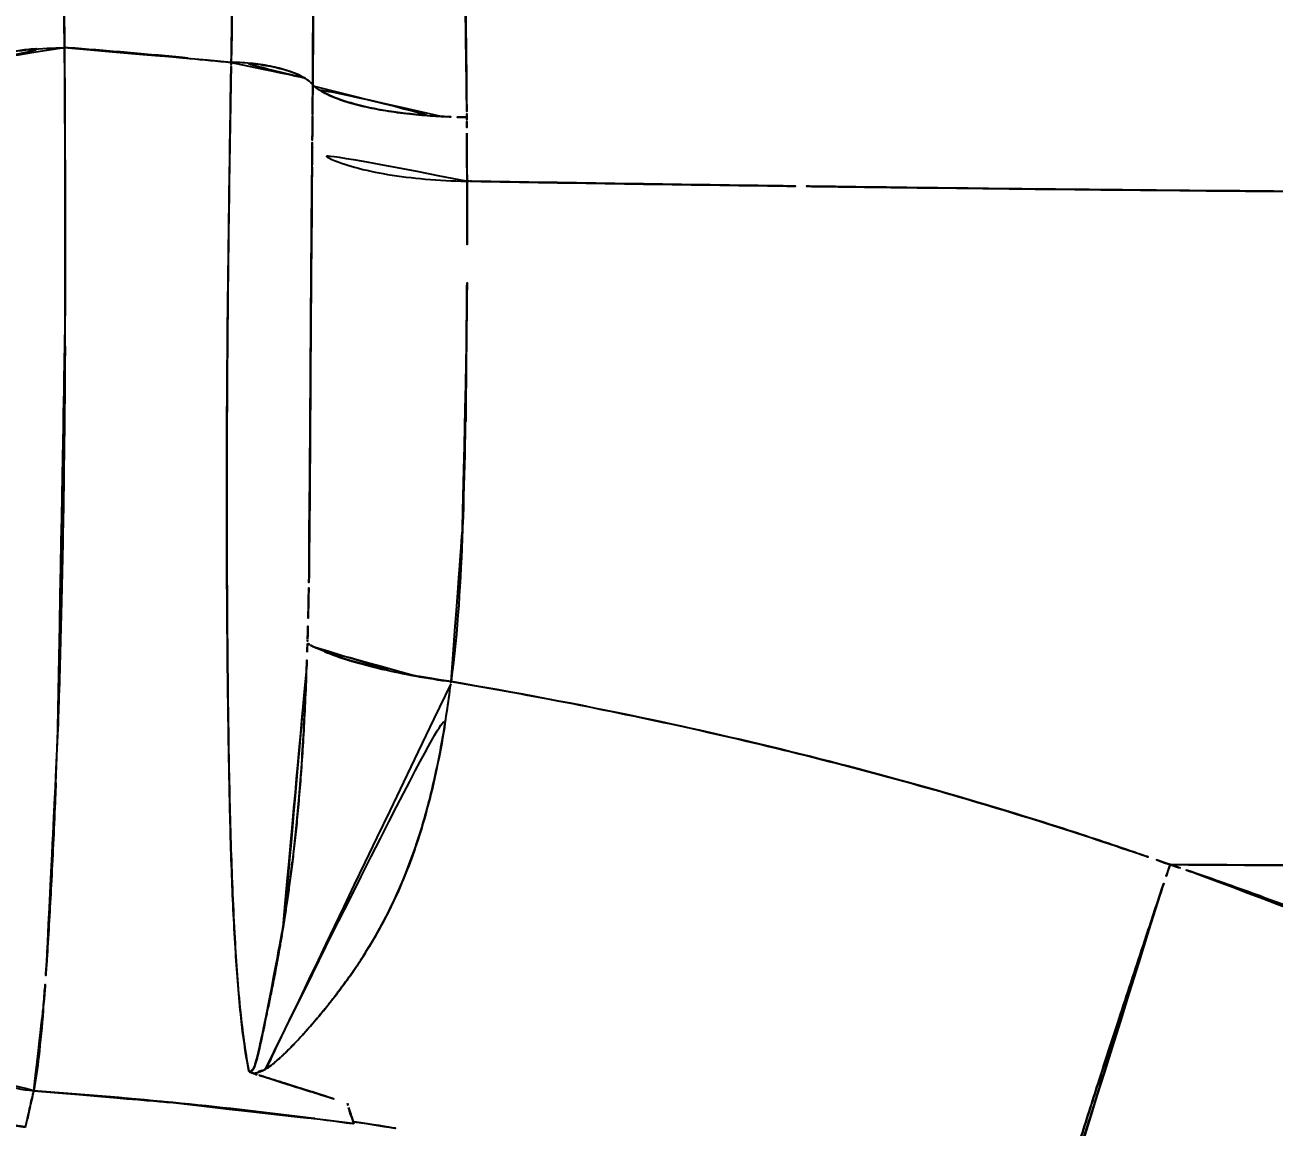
# Model space of a CAD drawing. Extents: x 16296660632 to 16296668616, y -37409619871 to -37409616241.
# Drawn here: x 16296666188.6 to 16296666260.9, y -37409616776.4 to -37409616712.6 of the extents above; entities that cross this region are included whole.
import ezdxf

# ---------------------------------------------------------------- set-up
doc = ezdxf.new("R2010")
doc.units = 0
doc.header["$LTSCALE"] = 10
doc.header["$MEASUREMENT"] = 0
doc.header["$PDMODE"] = 3
doc.header["$PDSIZE"] = -10
doc.layers.get('0').update_dxf_attribs({"linetype": 'CONTINUOUS'})
doc.layers.get('DEFPOINTS').update_dxf_attribs({"linetype": 'CONTINUOUS'})
doc.styles.add('Daelim Dimension', font='')
doc.styles.get('Daelim Dimension').set_extended_font_data('나눔고딕')
doc.dimstyles.new('DEFAULT', dxfattribs={"dimscale": 2, "dimtxt": 2, "dimasz": 2, "dimexe": 0, "dimexo": 2, "dimgap": 1, "dimtad": 1, "dimdec": 1, "dimzin": 9, "dimdsep": 46, "dimtxsty": 'Daelim Dimension', "dimcen": 0.5, "dimclrd": 252, "dimclre": 252, "dimclrt": 3, "dimadec": 1, "dimazin": 0, "dimtfac": 1, "dimtdec": 1, "dimtix": 1, "dimtmove": 0, "dimatfit": 3, "dimfxl": 1, "dimtolj": 1, "dimtzin": 1, "dimlwd": 9, "dimlwe": 9, "dimarcsym": 0})

# ---------------------------------------------------------------- blocks, each defined once
blk = doc.blocks.new('*D16')
at = {"color": 5, "lineweight": 9, "transparency": 16777216}
for p, q in [((16296666467.47109, -37409616640.80376), (16296666467.47109, -37409616937.17432)), ((16296666147.47109, -37409616641.1646), (16296666147.47109, -37409616937.17432)), ((16296666151.47109, -37409616937.17432), (16296666463.47109, -37409616937.17432))]:
    blk.add_line(p, q, dxfattribs=at)
at = {"color": 5, "transparency": 16777216}
for points in [[(16296666151.47109, -37409616936.50766), (16296666151.47109, -37409616937.84099), (16296666147.47109, -37409616937.17432)], [(16296666463.47109, -37409616936.50766), (16296666463.47109, -37409616937.84099), (16296666467.47109, -37409616937.17432)]]:
    blk.add_solid(points, dxfattribs=at)
at = {"layer": 'DEFPOINTS', "color": 0, "transparency": 16777216}
for p in [(16296666147.47109, -37409616637.1646), (16296666467.47109, -37409616636.80376), (16296666467.47109, -37409616937.17432)]:
    blk.add_point(p, dxfattribs=at)
at = {"color": 7, "transparency": 16777216, "insert": (16296666291.23105, -37409616918.8224), "char_height": 30, "attachment_point": 5, "style": 'Daelim Dimension'}
blk.add_mtext('\\A1;320', dxfattribs=at)

msp = doc.modelspace()

# ---------------------------------------------------------------- linework, layer by layer
at = {"linetype": 'Continuous'}
for p, q in [((16296666188.617861, -37409616776.430321), (16296666189.1026, -37409616774.326691)), ((16296666207.59552, -37409616776.111771), (16296666207.641741, -37409616776.237213))]:
    msp.add_line(p, q, dxfattribs=at)
for points, start_tangent, end_tangent in [([(16296666200.539459, -37409616714.762657), (16296666200.78816, -37409616701.164581), (16296666201.054701, -37409616687.62291), (16296666201.22435, -37409616673.953888)], (0.017457139, 0.999847613), (0.003737309, 0.999993016)), ([(16296666201.22361, -37409616673.95388), (16296666201.19277, -37409616678.886612), (16296666201.0235, -37409616689.718002), (16296666200.783171, -37409616701.611649), (16296666200.54158, -37409616714.76265)], (-0.002875758, -0.999995865), (-0.016669271, -0.999861058)), ([(16296666190.889759, -37409616713.904747), (16296666190.744909, -37409616700.879761), (16296666190.602381, -37409616689.082733), (16296666190.50531, -37409616678.368149), (16296666190.503559, -37409616678.039391)], (-0.01014324, 0.999948556), (-0.005152355, 0.999986727)), ([(16296666205.263109, -37409616716.066544), (16296666205.3533, -37409616700.328247), (16296666205.34322, -37409616689.685997)], (0.006778938, 0.999977023), (-0.000374003, 0.99999993)), ([(16296666213.88796, -37409616702.273888), (16296666213.996111, -37409616706.151337), (16296666214.13579, -37409616713.534691), (16296666214.176241, -37409616717.416672)], (0.031188119, -0.999513532), (0.007759528, -0.999969894)), ([(16296666214.17655, -37409616717.416656), (16296666213.88666, -37409616702.273933)], (-0.008281203, 0.99996571), (-0.034308633, 0.999411286)), ([(16296666190.89185, -37409616713.903442), (16296666194.11187, -37409616714.160431), (16296666197.32766, -37409616714.447563), (16296666200.539459, -37409616714.762657)], (0.997192761, -0.074877214), (0.994784188, -0.102002058)), ([(16296666184.904671, -37409616714.895332), (16296666185.286449, -37409616714.752129), (16296666186.911249, -37409616714.309448), (16296666188.815639, -37409616714.018677), (16296666190.889759, -37409616713.904747)], (0.928037394, 0.372487041), (0.999959598, 0.008989001)), ([(16296666190.889839, -37409616713.915993), (16296666188.87899, -37409616714.019974), (16296666186.998171, -37409616714.296242), (16296666185.366409, -37409616714.72686), (16296666184.905319, -37409616714.89695)], (-0.999974841, -0.007093424), (-0.928382453, -0.371626184)), ([(16296666190.890961, -37409616713.915993), (16296666190.93047, -37409616723.320923), (16296666190.9277, -37409616728.912117)], (0.007043986, -0.999975191), (-0.002786209, -0.999996119)), ([(16296666200.53875, -37409616714.77137), (16296666195.715191, -37409616714.308167), (16296666190.890961, -37409616713.915993)], (-0.994695362, 0.102864654), (-0.997277229, 0.073743664)), ([(16296666201.539801, -37409616773.085373), (16296666201.115919, -37409616770.128166), (16296666200.79841, -37409616766.333946), (16296666200.57951, -37409616761.874046), (16296666200.43854, -37409616756.869537), (16296666200.350571, -37409616751.430191), (16296666200.296431, -37409616745.490028), (16296666200.282249, -37409616738.960129), (16296666200.315861, -37409616731.762421), (16296666200.40666, -37409616723.752823), (16296666200.532961, -37409616715.134277)], (-0.183448671, 0.98302929), (0.015893958, 0.999873683)), ([(16296666200.53281, -37409616715.134277), (16296666200.390841, -37409616724.406807), (16296666200.306379, -37409616733.284172), (16296666200.28421, -37409616741.278152), (16296666200.3169, -37409616748.355911), (16296666200.39208, -37409616754.648781), (16296666200.526119, -37409616760.361847), (16296666200.747471, -37409616765.488899), (16296666201.0732, -37409616769.767998), (16296666201.53969, -37409616773.085403)], (-0.017818179, -0.999841244), (0.184174687, -0.982893527)), ([(16296666200.532961, -37409616715.134277), (16296666200.53875, -37409616714.77137)], (0.015893958, 0.999873683), (0.01600045, 0.999871985)), ([(16296666200.539419, -37409616714.765007), (16296666200.53281, -37409616715.134277)], (-0.017998619, -0.999838012), (-0.017818179, -0.999841244)), ([(16296666200.54158, -37409616714.76265), (16296666201.793921, -37409616714.837471), (16296666202.939251, -37409616715.01487), (16296666203.94698, -37409616715.288948), (16296666204.74435, -37409616715.646744), (16296666204.76244, -37409616715.657417)], (0.999890586, -0.014792437), (0.859306392, -0.511461167)), ([(16296666204.762051, -37409616715.658073), (16296666203.976561, -37409616715.300591), (16296666202.966619, -37409616715.022293), (16296666201.795481, -37409616714.839691), (16296666200.539419, -37409616714.765007)], (-0.859272447, 0.511518194), (-0.999896623, 0.014378591)), ([(16296666204.76244, -37409616715.657417), (16296666204.97109, -37409616715.794731)], (0.859306392, -0.511461167), (0.805585707, -0.592479256)), ([(16296666204.970711, -37409616715.795258), (16296666204.762051, -37409616715.658073)], (-0.806045333, 0.5918538), (-0.859272447, 0.511518194)), ([(16296666204.97109, -37409616715.794731), (16296666205.263109, -37409616716.066544)], (0.805585707, -0.592479256), (0.632663694, -0.774426659)), ([(16296666205.262939, -37409616716.066742), (16296666204.970711, -37409616715.795258)], (-0.633285627, 0.773918157), (-0.806045333, 0.5918538)), ([(16296666205.262939, -37409616716.06675), (16296666205.252859, -37409616717.259804), (16296666205.23769, -37409616718.995491)], (-0.008304594, -0.999965516), (-0.008872909, -0.999960635)), ([(16296666205.263109, -37409616716.066559), (16296666205.34391, -37409616716.138527)], (0.731001487, -0.682375868), (0.761718279, -0.647908376)), ([(16296666205.34391, -37409616716.138573), (16296666205.262939, -37409616716.06675)], (-0.764155688, 0.645031847), (-0.731093405, 0.682277387)), ([(16296666205.34391, -37409616716.138527), (16296666206.214849, -37409616716.664017), (16296666207.64603, -37409616717.167664), (16296666209.518089, -37409616717.566338), (16296666211.74004, -37409616717.831451), (16296666212.699039, -37409616717.894623)], (0.761718278, -0.647908376), (0.998674094, -0.051478676)), ([(16296666212.699039, -37409616717.894577), (16296666211.4116, -37409616717.8032), (16296666209.98105, -37409616717.637123), (16296666208.65564, -37409616717.408058), (16296666207.488449, -37409616717.123619), (16296666206.977579, -37409616716.964172), (16296666206.520599, -37409616716.795563), (16296666205.77746, -37409616716.438316), (16296666205.34391, -37409616716.138573)], (-0.998680836, 0.05134771), (-0.764155688, 0.645031847)), ([(16296666190.927719, -37409616728.912117), (16296666190.931561, -37409616723.22744), (16296666190.890961, -37409616713.915977)], (0.003044897, 0.999995364), (-0.007092777, 0.999974846)), ([(16296666205.2377, -37409616718.995491), (16296666205.262939, -37409616716.066742)], (0.00859006, 0.999963105), (0.008611624, 0.999962919)), ([(16296666214.176241, -37409616717.416672), (16296666214.18012, -37409616717.939682)], (0.007759528, -0.999969894), (0.007090423, -0.999974863)), ([(16296666212.699039, -37409616717.894623), (16296666214.180771, -37409616717.939667)], (0.998674094, -0.051478676), (0.999951612, -0.009837367)), ([(16296666214.182329, -37409616717.939499), (16296666212.699039, -37409616717.894577)], (-0.999951406, 0.009858237), (-0.998680836, 0.05134771)), ([(16296666214.180771, -37409616717.939667), (16296666214.17655, -37409616717.416656)], (-0.007844014, 0.999969235), (-0.008281203, 0.99996571)), ([(16296666214.18012, -37409616717.939682), (16296666214.18276, -37409616718.325897)], (0.007090423, -0.999974863), (0.00660652, -0.999978177)), ([(16296666214.18185, -37409616718.325912), (16296666214.182329, -37409616717.939499)], (0.000639238, 0.999999796), (0.001825357, 0.999998334)), ([(16296666214.19821, -37409616721.645416), (16296666214.18783, -37409616720.417526), (16296666214.182501, -37409616719.182228), (16296666214.18185, -37409616718.325912)], (-0.010639684, 0.999943397), (0.000639238, 0.999999796)), ([(16296666214.18276, -37409616718.325897), (16296666214.186119, -37409616718.861031)], (0.00660652, -0.999978177), (0.005950377, -0.999982296)), ([(16296666214.186119, -37409616718.861031), (16296666214.19821, -37409616721.645432)], (0.005950377, -0.999982296), (0.002804796, -0.999996067)), ([(16296666205.231701, -37409616719.667427), (16296666205.14909, -37409616730.009506), (16296666205.134979, -37409616732.368988)], (-0.009347416, -0.999956312), (-0.005681889, -0.999983858)), ([(16296666205.231701, -37409616719.667397), (16296666205.253969, -37409616719.689484)], (0.704421781, -0.709781625), (0.715820853, -0.698283973)), ([(16296666205.231939, -37409616719.667397), (16296666205.2377, -37409616718.995491)], (0.008560236, 0.999963361), (0.00859006, 0.999963105)), ([(16296666205.23769, -37409616718.995491), (16296666205.237129, -37409616719.058182), (16296666205.231701, -37409616719.667397)], (-0.008872909, -0.999960635), (-0.008950259, -0.999959946)), ([(16296666205.253941, -37409616719.689507), (16296666205.231701, -37409616719.667427)], (-0.714777212, 0.699352227), (-0.704425787, 0.709777648)), ([(16296666205.13521, -37409616732.369003), (16296666205.152821, -37409616729.691071), (16296666205.183599, -37409616725.511803), (16296666205.220659, -37409616720.990471), (16296666205.231939, -37409616719.667397)], (0.006283486, 0.999980259), (0.008560236, 0.999963361)), ([(16296666214.14427, -37409616721.644493), (16296666211.77771, -37409616721.523407), (16296666209.588499, -37409616721.251137), (16296666207.68243, -37409616720.836617), (16296666206.1903, -37409616720.298508), (16296666205.253941, -37409616719.689507)], (-0.99984501, 0.01760554), (-0.714777213, 0.699352226)), ([(16296666214.14427, -37409616721.644508), (16296666214.19821, -37409616721.645416)], (0.99984426, -0.017648081), (0.999869587, -0.016149568)), ([(16296666214.19821, -37409616721.645401), (16296666214.14427, -37409616721.644493)], (-0.999869672, 0.016144349), (-0.99984501, 0.01760554)), ([(16296666214.198259, -37409616721.64521), (16296666214.159109, -37409616731.200348)], (0.003310574, -0.99999452), (-0.008926696, -0.999960156)), ([(16296666214.19821, -37409616721.645432), (16296666214.462681, -37409616721.649933)], (0.999855111, -0.017022228), (0.999856024, -0.016968548)), ([(16296666214.46269, -37409616721.649651), (16296666214.198259, -37409616721.64521)], (-0.999859718, 0.016749436), (-0.999858905, 0.016797939)), ([(16296666214.462681, -37409616721.649933), (16296666232.15192, -37409616721.918877)], (0.999856024, -0.016968548), (0.999909351, -0.013464404)), ([(16296666232.151951, -37409616721.917282), (16296666214.46269, -37409616721.649651)], (-0.999908768, 0.013507639), (-0.999859718, 0.016749436)), ([(16296666232.15192, -37409616721.918877), (16296666234.9319, -37409616721.955566)], (0.999909351, -0.013464404), (0.999916415, -0.012929155)), ([(16296666234.931919, -37409616721.954132), (16296666232.151951, -37409616721.917282)], (-0.999915514, 0.01299868), (-0.999908768, 0.013507639)), ([(16296666234.9319, -37409616721.955566), (16296666259.274179, -37409616722.21479), (16296666307.46805, -37409616722.416237)], (0.999916415, -0.012929155), (1, 0.000000001)), ([(16296666307.46805, -37409616722.416237), (16296666275.445471, -37409616722.330704), (16296666244.394939, -37409616722.068947), (16296666234.931919, -37409616721.954132)], (-0.999999969, -0.000250565), (-0.999915514, 0.01299868)), ([(16296666214.16057, -37409616731.200363), (16296666214.19821, -37409616721.645401)], (0.011437757, 0.999934587), (-0.005949945, 0.999982299)), ([(16296666190.9277, -37409616728.912117), (16296666190.91609, -37409616731.686707), (16296666190.84207, -37409616739.161011), (16296666190.71764, -37409616745.93383), (16296666190.549311, -37409616751.99942), (16296666190.50411, -37409616753.336983)], (-0.002786209, -0.999996119), (-0.034908189, -0.999390523)), ([(16296666190.50392, -37409616753.336983), (16296666190.55257, -37409616751.874107), (16296666190.719419, -37409616745.772034), (16296666190.844061, -37409616738.988632), (16296666190.916401, -37409616731.541603), (16296666190.927719, -37409616728.912117)], (0.034450299, 0.999406412), (0.003044897, 0.999995364)), ([(16296666214.159109, -37409616731.200348), (16296666214.15229, -37409616731.950401), (16296666213.94169, -37409616741.682022)], (-0.008926696, -0.999960156), (-0.044762256, -0.998997668)), ([(16296666213.9417, -37409616741.682007), (16296666214.149639, -37409616732.118637), (16296666214.16057, -37409616731.200363)], (0.036061957, 0.999349556), (0.011437757, 0.999934587)), ([(16296666205.134979, -37409616732.368988), (16296666205.09314, -37409616739.752083), (16296666205.054251, -37409616744.023758)], (-0.005681889, -0.999983858), (-0.013832073, -0.999904332)), ([(16296666205.04747, -37409616744.097969), (16296666205.059629, -37409616743.122673), (16296666205.08618, -37409616740.213638), (16296666205.107321, -37409616737.020439), (16296666205.128111, -37409616733.520157), (16296666205.13521, -37409616732.369003)], (0.013700544, 0.999906143), (0.006283486, 0.999980259)), ([(16296666213.268881, -37409616750.631538), (16296666213.937531, -37409616741.796722), (16296666213.9417, -37409616741.682007)], (0.135246385, 0.990811998), (0.036061957, 0.999349556)), ([(16296666213.94169, -37409616741.682022), (16296666213.268881, -37409616750.63166)], (-0.044762256, -0.998997668), (-0.104332371, -0.994542486)), ([(16296666205.053209, -37409616744.098053), (16296666205.01561, -37409616746.199768)], (-0.014066733, -0.999901059), (-0.022185674, -0.999753868)), ([(16296666205.054251, -37409616744.023758), (16296666205.053209, -37409616744.098053)], (-0.013832073, -0.999904332), (-0.014066733, -0.999901059)), ([(16296666205.011169, -37409616746.199669), (16296666205.019979, -37409616745.769562), (16296666205.04747, -37409616744.097969)], (0.021409519, 0.99977079), (0.013700544, 0.999906143)), ([(16296666205.01561, -37409616746.199768), (16296666204.961, -37409616748.208023)], (-0.022185674, -0.999753868), (-0.032615479, -0.999467974)), ([(16296666204.960409, -37409616748.174797), (16296666205.011169, -37409616746.199669)], (0.030022986, 0.999549209), (0.021409519, 0.99977079)), ([(16296666204.95385, -37409616748.421387), (16296666204.91124, -37409616749.660339)], (-0.032300689, -0.999478197), (-0.036575211, -0.999330903)), ([(16296666204.936609, -37409616748.925636), (16296666204.960409, -37409616748.174797)], (0.033359496, 0.999443417), (0.030022986, 0.999549209)), ([(16296666204.953899, -37409616748.421494), (16296666205.2759, -37409616748.594223)], (0.86714481, -0.498056099), (0.893717392, -0.448630386)), ([(16296666204.961, -37409616748.208023), (16296666204.953899, -37409616748.421494)], (-0.032615479, -0.999467974), (-0.033877603, -0.999425989)), ([(16296666205.2759, -37409616748.594223), (16296666204.95385, -37409616748.421387)], (-0.893636211, 0.448792071), (-0.867075391, 0.498176942)), ([(16296666205.2759, -37409616748.594223), (16296666206.04282, -37409616748.933769), (16296666207.46311, -37409616749.423866), (16296666209.18956, -37409616749.88485), (16296666211.15435, -37409616750.294708)], (0.893717392, -0.448630386), (0.983615556, -0.180278779)), ([(16296666204.910879, -37409616749.660332), (16296666204.936609, -37409616748.925636)], (0.036616238, 0.999329401), (0.033359496, 0.999443417)), ([(16296666211.15431, -37409616750.294952), (16296666209.262581, -37409616749.902206), (16296666207.524969, -37409616749.442627), (16296666206.06163, -37409616748.941277), (16296666205.2759, -37409616748.594223)], (-0.983611334, 0.180301815), (-0.893636211, 0.44879207)), ([(16296666203.545059, -37409616764.847504), (16296666203.62434, -37409616764.347054), (16296666203.761259, -37409616763.444107), (16296666203.9023, -37409616762.452278), (16296666204.045691, -37409616761.361107), (16296666204.18926, -37409616760.158447), (16296666204.330339, -37409616758.832123), (16296666204.464821, -37409616757.3797), (16296666204.58856, -37409616755.806122), (16296666204.69825, -37409616754.138878), (16296666204.79661, -37409616752.332336), (16296666204.884371, -37409616750.354828), (16296666204.910879, -37409616749.660332)], (0.158801751, 0.98731049), (0.036616238, 0.999329401)), ([(16296666204.91124, -37409616749.660339), (16296666204.855459, -37409616751.075119), (16296666204.73699, -37409616753.512291), (16296666204.60284, -37409616755.647324), (16296666204.45647, -37409616757.515312), (16296666204.302231, -37409616759.152817), (16296666204.139441, -37409616760.631981), (16296666203.97035, -37409616761.978333), (16296666203.8053, -37409616763.162857), (16296666203.64782, -37409616764.205193), (16296666203.54505, -37409616764.847488)], (-0.036575211, -0.999330903), (-0.161350764, -0.986897123)), ([(16296666213.25321, -37409616750.758202), (16296666212.758459, -37409616754.040497), (16296666212.10553, -37409616757.137657), (16296666211.29114, -37409616759.975113), (16296666210.362221, -37409616762.42244), (16296666209.379271, -37409616764.484283), (16296666208.40263, -37409616766.19101), (16296666207.478161, -37409616767.59301), (16296666206.63228, -37409616768.74543), (16296666205.87466, -37409616769.699669), (16296666205.201429, -37409616770.498657), (16296666204.60585, -37409616771.167732), (16296666204.07213, -37409616771.734879), (16296666203.572651, -37409616772.231438), (16296666203.081301, -37409616772.671097), (16296666202.556141, -37409616773.06028), (16296666202.525961, -37409616773.07634)], (-0.123511416, -0.992343151), (-0.887696794, -0.460428499)), ([(16296666211.15435, -37409616750.294708), (16296666213.268881, -37409616750.631538)], (0.983615556, -0.180278779), (0.990852896, -0.134946428)), ([(16296666213.26882, -37409616750.631844), (16296666211.18837, -37409616750.301193), (16296666211.15431, -37409616750.294952)], (-0.990849268, 0.134973063), (-0.983611334, 0.180301815)), ([(16296666213.26885, -37409616750.631622), (16296666213.25321, -37409616750.758202)], (-0.121677387, -0.992569702), (-0.123511416, -0.992343151)), ([(16296666252.841141, -37409616760.515053), (16296666248.71711, -37409616759.148232), (16296666242.4977, -37409616757.250511), (16296666233.43067, -37409616754.813347), (16296666224.31756, -37409616752.725281), (16296666213.26885, -37409616750.631622)], (-0.94610659, 0.3238554), (-0.985971521, 0.16691363)), ([(16296666213.268881, -37409616750.63166), (16296666227.315701, -37409616753.373909), (16296666241.21916, -37409616756.882179), (16296666252.841311, -37409616760.514519)], (0.986314588, -0.164874295), (0.946474278, -0.322779245)), ([(16296666202.524719, -37409616773.073936), (16296666202.57435, -37409616773.044052), (16296666202.71036, -37409616772.955223), (16296666202.835239, -37409616772.864769), (16296666202.95507, -37409616772.773064), (16296666203.072519, -37409616772.678459), (16296666203.190189, -37409616772.579391), (16296666203.310369, -37409616772.473969), (16296666203.435431, -37409616772.36013), (16296666203.567949, -37409616772.235741), (16296666203.710119, -37409616772.098244), (16296666203.864849, -37409616771.945122), (16296666204.034439, -37409616771.77327), (16296666204.221491, -37409616771.579323), (16296666204.428699, -37409616771.359482), (16296666204.65901, -37409616771.109497), (16296666204.91547, -37409616770.824608), (16296666205.201031, -37409616770.499413), (16296666205.518721, -37409616770.127922), (16296666205.871611, -37409616769.70343), (16296666206.26273, -37409616769.218483), (16296666206.69412, -37409616768.66433), (16296666207.16745, -37409616768.028877), (16296666207.682911, -37409616767.297157), (16296666208.23942, -37409616766.451576), (16296666208.83321, -37409616765.471458), (16296666209.456869, -37409616764.335861), (16296666210.09683, -37409616763.024223), (16296666210.73423, -37409616761.518417), (16296666211.344681, -37409616759.810783), (16296666211.913811, -37409616757.882751), (16296666212.431919, -37409616755.714157), (16296666212.88459, -37409616753.300018), (16296666213.26882, -37409616750.631844)], (0.861701334, 0.507415816), (0.12451515, 0.992217707)), ([(16296666190.50411, -37409616753.336983), (16296666190.347321, -37409616757.413643), (16296666190.12484, -37409616762.180603), (16296666189.891741, -37409616766.281662), (16296666189.858549, -37409616766.805061)], (-0.034908189, -0.999390523), (-0.064208674, -0.997936494)), ([(16296666189.85845, -37409616766.805054), (16296666189.891979, -37409616766.279793), (16296666190.12904, -37409616762.148201), (16296666190.352289, -37409616757.33625), (16296666190.50392, -37409616753.336983)], (0.064582548, 0.997912368), (0.034450299, 0.999406412)), ([(16296666252.841311, -37409616760.514519), (16296666254.906919, -37409616761.229431)], (0.946474278, -0.322779245), (0.943512923, -0.331335726)), ([(16296666254.905581, -37409616761.233223), (16296666252.841141, -37409616760.515053)], (-0.94282977, 0.333274699), (-0.94610659, 0.3238554)), ([(16296666254.906679, -37409616761.230057), (16296666254.316191, -37409616762.998711)], (-0.317123662, -0.948384196), (-0.316198973, -0.948692895)), ([(16296666254.906919, -37409616761.229431), (16296666272.12879, -37409616761.315269), (16296666289.642179, -37409616761.366943), (16296666307.46805, -37409616761.382668)], (0.999982041, -0.005993189), (0.999999987, 0.000160686)), ([(16296666307.46805, -37409616761.382843), (16296666289.962971, -37409616761.365784), (16296666254.907021, -37409616761.22892)], (-1, 0.000000001), (-0.99998284, 0.005858312)), ([(16296666254.907021, -37409616761.22892), (16296666256.41633, -37409616761.741913)], (0.948016582, -0.318220931), (0.945587316, -0.325368448)), ([(16296666256.41643, -37409616761.741623), (16296666254.906679, -37409616761.230057)], (-0.945924777, 0.32438606), (-0.948272389, 0.317457835)), ([(16296666254.316931, -37409616762.998947), (16296666254.90646, -37409616761.233513)], (0.316259444, 0.948672738), (0.317181903, 0.948364719)), ([(16296666256.41633, -37409616761.741913), (16296666260.099581, -37409616763.047401), (16296666265.240021, -37409616764.999443), (16296666269.871599, -37409616766.894096)], (0.945587316, -0.325368448), (0.920903443, -0.389790776)), ([(16296666269.871651, -37409616766.893997), (16296666265.14724, -37409616764.955643), (16296666257.93569, -37409616762.26899), (16296666256.41643, -37409616761.741623)], (-0.919880153, 0.392199573), (-0.945924777, 0.32438606)), ([(16296666254.316191, -37409616762.998711), (16296666253.342291, -37409616765.930397), (16296666251.95332, -37409616770.153877), (16296666250.73975, -37409616773.90049), (16296666249.70158, -37409616777.170227), (16296666248.838831, -37409616779.963112), (16296666248.15148, -37409616782.279121), (16296666247.873581, -37409616783.258301), (16296666247.63953, -37409616784.118271), (16296666247.449341, -37409616784.859016), (16296666247.345249, -37409616785.294456)], (-0.316198974, -0.948692895), (-0.224978835, -0.974363651)), ([(16296666247.344179, -37409616785.294197), (16296666247.447741, -37409616784.861198), (16296666247.637991, -37409616784.120506), (16296666247.872101, -37409616783.260597), (16296666248.15007, -37409616782.281479), (16296666248.83757, -37409616779.965607), (16296666249.700491, -37409616777.17289), (16296666250.73884, -37409616773.90332), (16296666251.95262, -37409616770.156914), (16296666253.341829, -37409616765.93364), (16296666254.316931, -37409616762.998947)], (0.225164607, 0.974320738), (0.316259443, 0.948672738)), ([(16296666202.569799, -37409616770.001129), (16296666202.57464, -37409616769.977928), (16296666202.648939, -37409616769.620979), (16296666202.730009, -37409616769.231239), (16296666202.81941, -37409616768.799294), (16296666202.91692, -37409616768.32148), (16296666203.02072, -37409616767.800568), (16296666203.13043, -37409616767.230904), (16296666203.24567, -37409616766.606644), (16296666203.366421, -37409616765.921753), (16296666203.492611, -37409616765.170403), (16296666203.545059, -37409616764.847504)], (0.203965533, 0.97897807), (0.158801751, 0.98731049)), ([(16296666203.54505, -37409616764.847488), (16296666203.499479, -37409616765.123589), (16296666203.360701, -37409616765.934448), (16296666203.231541, -37409616766.652702), (16296666203.111919, -37409616767.292259), (16296666203.00205, -37409616767.862007), (16296666202.90135, -37409616768.372223), (16296666202.809349, -37409616768.830368), (16296666202.72584, -37409616769.241287), (16296666202.650431, -37409616769.609482), (16296666202.58263, -37409616769.939003), (16296666202.569811, -37409616770.001129)], (-0.161350764, -0.986897123), (-0.202258993, -0.979332068)), ([(16296666189.858549, -37409616766.805061), (16296666189.704519, -37409616769.010178)], (-0.064208674, -0.997936494), (-0.076398603, -0.997077356)), ([(16296666189.70433, -37409616769.010162), (16296666189.85845, -37409616766.805054)], (0.076041262, 0.997104672), (0.064582548, 0.997912368)), ([(16296666189.10219, -37409616774.332237), (16296666189.392811, -37409616772.357857), (16296666189.65173, -37409616769.678757), (16296666189.70433, -37409616769.010162)], (0.185787109, 0.982590021), (0.076041262, 0.997104672)), ([(16296666189.704519, -37409616769.010178), (16296666189.65251, -37409616769.667519), (16296666189.39204, -37409616772.347961), (16296666189.1022, -37409616774.331558)], (-0.076398603, -0.997077356), (-0.183919847, -0.982941244)), ([(16296666202.3755, -37409616770.929466), (16296666202.390261, -37409616770.859337), (16296666202.445539, -37409616770.596046), (16296666202.506901, -37409616770.302719), (16296666202.569799, -37409616770.001129)], (0.206123041, 0.978526081), (0.203965533, 0.97897807)), ([(16296666202.569811, -37409616770.001129), (16296666202.52169, -37409616770.233513), (16296666202.4669, -37409616770.496384), (16296666202.41766, -37409616770.730659), (16296666202.3755, -37409616770.929459)], (-0.202258993, -0.979332068), (-0.208376635, -0.978048658)), ([(16296666202.045361, -37409616772.389313), (16296666202.058001, -37409616772.340561), (16296666202.07868, -37409616772.259193), (16296666202.101549, -37409616772.166908), (16296666202.12678, -37409616772.062447), (16296666202.154551, -37409616771.944481), (16296666202.185049, -37409616771.811523), (16296666202.218531, -37409616771.661957), (16296666202.25532, -37409616771.494034), (16296666202.295811, -37409616771.305794), (16296666202.340561, -37409616771.095039), (16296666202.3755, -37409616770.929466)], (0.252767239, 0.967527117), (0.206123041, 0.978526081)), ([(16296666202.3755, -37409616770.929459), (16296666202.37344, -37409616770.939148), (16296666202.333759, -37409616771.124413), (16296666202.29821, -37409616771.288803), (16296666202.266399, -37409616771.434433), (16296666202.237989, -37409616771.563301), (16296666202.212641, -37409616771.677208), (16296666202.19005, -37409616771.77784), (16296666202.16992, -37409616771.86676), (16296666202.15192, -37409616771.945427), (16296666202.135771, -37409616772.015213), (16296666202.12122, -37409616772.077423), (16296666202.10799, -37409616772.133293), (16296666202.09585, -37409616772.184029), (16296666202.08453, -37409616772.230766), (16296666202.07379, -37409616772.274628), (16296666202.06336, -37409616772.316689), (16296666202.053011, -37409616772.357986), (16296666202.04952, -37409616772.37178)], (-0.208376635, -0.978048658), (-0.245606125, -0.969369708)), ([(16296666202.03347, -37409616772.434509), (16296666202.031429, -37409616772.44239), (16296666202.019661, -37409616772.487427), (16296666202.00687, -37409616772.535629), (16296666201.992729, -37409616772.587837), (16296666201.976971, -37409616772.644859), (16296666201.959641, -37409616772.705673), (16296666201.941219, -37409616772.767349), (16296666201.922251, -37409616772.82695), (16296666201.90346, -37409616772.881729), (16296666201.88517, -37409616772.930977), (16296666201.88026, -37409616772.94355)], (-0.250275438, -0.968174677), (-0.367759756, -0.929920836)), ([(16296666201.92942, -37409616772.79644), (16296666201.93486, -37409616772.77919), (16296666201.94315, -37409616772.752533), (16296666201.95179, -37409616772.724243), (16296666201.961, -37409616772.693573), (16296666201.971001, -37409616772.659683), (16296666201.98197, -37409616772.621773), (16296666201.99411, -37409616772.578957), (16296666202.007601, -37409616772.530388), (16296666202.022619, -37409616772.475113), (16296666202.03347, -37409616772.434509)], (0.302224662, 0.953236725), (0.256298081, 0.966597793)), ([(16296666202.03347, -37409616772.434509), (16296666202.03937, -37409616772.41217), (16296666202.045361, -37409616772.389313)], (0.256298081, 0.966597793), (0.252767239, 0.967527117)), ([(16296666202.04952, -37409616772.37178), (16296666202.04245, -37409616772.399559), (16296666202.03347, -37409616772.434509)], (-0.245606125, -0.969369708), (-0.250275437, -0.968174677)), ([(16296666201.53969, -37409616773.085403), (16296666201.55843, -37409616773.18454)], (0.184174687, -0.982893527), (0.187438777, -0.982276288)), ([(16296666201.558451, -37409616773.184387), (16296666201.539801, -37409616773.085373)], (-0.186858413, 0.982386855), (-0.183448671, 0.98302929)), ([(16296666201.55776, -37409616773.18454), (16296666201.59977, -37409616773.226738)], (0.680240241, -0.732989232), (0.763078008, -0.646306393)), ([(16296666201.55843, -37409616773.18454), (16296666201.56949, -37409616773.198708)], (0.396088798, -0.918212211), (0.767136792, -0.641483548)), ([(16296666201.569139, -37409616773.191994), (16296666201.55776, -37409616773.18454)], (-0.852693534, 0.522411464), (-0.82129225, 0.570507704)), ([(16296666201.59967, -37409616773.226891), (16296666201.558451, -37409616773.184387)], (-0.801402633, 0.598125255), (-0.544086694, 0.839029004)), ([(16296666201.573919, -37409616773.202057), (16296666201.58161, -37409616773.206627), (16296666201.62735, -37409616773.2173), (16296666201.65395, -37409616773.216072)], (0.824954562, -0.565199054), (0.992272257, 0.124079686)), ([(16296666201.65391, -37409616773.215622), (16296666201.63195, -37409616773.214691), (16296666201.59371, -37409616773.204643), (16296666201.569139, -37409616773.191994)], (-0.999395965, -0.034752046), (-0.852693536, 0.52241146)), ([(16296666201.65395, -37409616773.216072), (16296666201.675421, -37409616773.211983), (16296666201.7132, -37409616773.197258), (16296666201.74345, -37409616773.176033), (16296666201.76568, -37409616773.152008), (16296666201.785561, -37409616773.125237), (16296666201.806589, -37409616773.094727), (16296666201.828381, -37409616773.059593), (16296666201.831881, -37409616773.053429)], (0.992272257, 0.124079686), (0.489473459, 0.872018195)), ([(16296666201.831841, -37409616773.053413), (16296666201.818741, -37409616773.079147), (16296666201.80213, -37409616773.109573), (16296666201.7845, -37409616773.137848), (16296666201.76432, -37409616773.163567), (16296666201.741871, -37409616773.183662), (16296666201.71191, -37409616773.201424), (16296666201.677151, -37409616773.212914), (16296666201.65391, -37409616773.215622)], (-0.443362911, -0.896342194), (-0.999395965, -0.034752046)), ([(16296666201.831881, -37409616773.053429), (16296666201.848619, -37409616773.021271), (16296666201.865419, -37409616772.982857), (16296666201.878981, -37409616772.947083), (16296666201.880251, -37409616772.94355)], (0.489473459, 0.872018195), (0.337159458, 0.941447555)), ([(16296666201.88026, -37409616772.94355), (16296666201.867901, -37409616772.973953), (16296666201.8514, -37409616773.011948), (16296666201.8353, -37409616773.046349), (16296666201.831841, -37409616773.053413)], (-0.367759757, -0.929920836), (-0.443362911, -0.896342194)), ([(16296666201.880251, -37409616772.94355), (16296666201.886749, -37409616772.925102)], (0.337159459, 0.941447555), (0.328338888, 0.94455999)), ([(16296666202.328341, -37409616773.164352), (16296666201.78546, -37409616773.316429)], (-0.934112618, -0.356978455), (-0.977206253, -0.212292109)), ([(16296666202.17494, -37409616773.243248), (16296666202.274429, -37409616773.203102), (16296666202.42605, -37409616773.129333), (16296666202.47613, -37409616773.101913)], (0.938424482, 0.345484431), (0.871828257, 0.489811689)), ([(16296666202.525961, -37409616773.07634), (16296666202.328341, -37409616773.164352)], (-0.887696794, -0.460428498), (-0.934112618, -0.356978455)), ([(16296666202.47613, -37409616773.101913), (16296666202.524719, -37409616773.073936)], (0.871828257, 0.489811689), (0.861701334, 0.507415816)), ([(16296666189.1026, -37409616774.326691), (16296666187.160419, -37409616773.919281), (16296666186.032379, -37409616773.439529)], (-0.996306237, 0.085871316), (-0.888449881, 0.458973648)), ([(16296666201.59977, -37409616773.226738), (16296666201.607941, -37409616773.233299), (16296666201.689659, -37409616773.275192)], (0.763078008, -0.646306393), (0.930967123, -0.365103021)), ([(16296666201.689659, -37409616773.2752), (16296666201.609011, -37409616773.233528), (16296666201.59967, -37409616773.226891)], (-0.914061503, 0.405575603), (-0.801402632, 0.598125256)), ([(16296666201.689659, -37409616773.275192), (16296666201.692129, -37409616773.276161), (16296666201.78546, -37409616773.316437)], (0.930967123, -0.365103021), (0.876362751, -0.481651667)), ([(16296666201.78546, -37409616773.316429), (16296666201.69298, -37409616773.276672), (16296666201.689659, -37409616773.2752)], (-0.930497278, 0.366298807), (-0.914061502, 0.405575603)), ([(16296666201.78546, -37409616773.316437), (16296666201.91573, -37409616773.310593)], (0.998665507, -0.051644982), (0.991467265, 0.130355906)), ([(16296666201.78546, -37409616773.316429), (16296666202.39995, -37409616773.510109)], (0.953760926, -0.300566292), (0.95373842, -0.300637698)), ([(16296666201.91573, -37409616773.310593), (16296666201.97114, -37409616773.301559), (16296666202.124821, -37409616773.260773), (16296666202.17494, -37409616773.243248)], (0.991467265, 0.130355906), (0.938424482, 0.345484431)), ([(16296666202.399929, -37409616773.510071), (16296666201.78546, -37409616773.316429)], (-0.95374562, 0.300614856), (-0.953779464, 0.300507462)), ([(16296666202.39995, -37409616773.510109), (16296666203.624929, -37409616773.896309), (16296666205.452499, -37409616774.472427), (16296666206.000099, -37409616774.644943)], (0.95373842, -0.300637698), (0.953812556, -0.300402409)), ([(16296666206.000099, -37409616774.644943), (16296666205.452431, -37409616774.472397), (16296666203.62487, -37409616773.896263), (16296666202.399929, -37409616773.510071)], (-0.953806472, 0.300421726), (-0.95374562, 0.300614856)), ([(16296666189.02714, -37409616774.654053), (16296666188.940639, -37409616775.035919), (16296666188.88855, -37409616775.26989)], (-0.223377151, -0.974732091), (-0.215430364, -0.976519205)), ([(16296666189.0592, -37409616774.514839), (16296666189.02714, -37409616774.654053)], (-0.225491921, -0.974245038), (-0.22337715, -0.974732091)), ([(16296666189.10232, -37409616774.32988), (16296666189.0592, -37409616774.514839)], (-0.228667151, -0.973504666), (-0.225491921, -0.974245038)), ([(16296666189.1022, -37409616774.331558), (16296666196.99962, -37409616775.000763), (16296666197.153811, -37409616775.015862)], (0.99741842, -0.071808749), (0.995212183, -0.097737971)), ([(16296666197.153799, -37409616775.01593), (16296666195.35602, -37409616774.844147), (16296666189.10232, -37409616774.32988)], (-0.995178199, 0.098083389), (-0.997420883, 0.071774517)), ([(16296666206.000099, -37409616774.644943), (16296666207.268311, -37409616775.044113)], (0.953812556, -0.300402409), (0.953929485, -0.300030895)), ([(16296666188.88855, -37409616775.26989), (16296666188.78867, -37409616775.735939), (16296666188.654131, -37409616776.430672)], (-0.215430364, -0.976519205), (-0.178877888, -0.983871283)), ([(16296666197.153811, -37409616775.015862), (16296666204.855631, -37409616775.872971), (16296666207.580629, -37409616776.225594)], (0.995212183, -0.097737971), (0.991109134, -0.133051433)), ([(16296666207.58016, -37409616776.228928), (16296666201.536739, -37409616775.480331), (16296666197.153799, -37409616775.01593)], (-0.991083162, 0.133244757), (-0.995178199, 0.098083389)), ([(16296666207.268311, -37409616775.044113), (16296666207.338511, -37409616775.302711)], (0.25388404, -0.967234664), (0.270544817, -0.962707381)), ([(16296666207.308109, -37409616775.188164), (16296666207.268311, -37409616775.044113)], (-0.270352956, 0.962761278), (-0.262408601, 0.964956852)), ([(16296666207.473339, -37409616775.735313), (16296666207.38946, -37409616775.467583), (16296666207.308109, -37409616775.188164)], (-0.307451795, 0.951563657), (-0.270352955, 0.962761279)), ([(16296666207.338511, -37409616775.302711), (16296666207.374201, -37409616775.427467), (16296666207.48358, -37409616775.783363), (16296666207.59561, -37409616776.111122)], (0.270544817, -0.962707381), (0.340100807, -0.940388984)), ([(16296666207.59927, -37409616776.111717), (16296666207.51564, -37409616775.864632), (16296666207.473339, -37409616775.735313)], (-0.327924801, 0.944703829), (-0.307451795, 0.951563657)), ([(16296666188.618, -37409616776.427811), (16296666187.602171, -37409616776.27697), (16296666187.15317, -37409616776.168068)], (-0.996384251, 0.084961314), (-0.964826226, 0.262888481)), ([(16296666207.580629, -37409616776.225594), (16296666207.64229, -37409616776.233871)], (0.991109134, -0.133051432), (0.991080278, -0.133266206)), ([(16296666207.59561, -37409616776.111122), (16296666207.66077, -37409616776.121292)], (0.988055335, -0.154099496), (0.988021896, -0.15431375)), ([(16296666207.641741, -37409616776.237213), (16296666207.58016, -37409616776.228928)], (-0.99105463, 0.133456811), (-0.991083162, 0.133244757)), ([(16296666207.64229, -37409616776.233871), (16296666207.59927, -37409616776.111717)], (-0.33660312, 0.941646611), (-0.327924801, 0.944703829)), ([(16296666207.66111, -37409616776.121964), (16296666207.59552, -37409616776.111771)], (-0.988118784, 0.153692121), (-0.988153896, 0.153466212)), ([(16296666207.66077, -37409616776.121292), (16296666213.854231, -37409616777.155693)], (0.988021896, -0.15431375), (0.984504346, -0.175360178))]:
    msp.add_spline(points, degree=3, dxfattribs=dict(at, start_tangent=start_tangent, end_tangent=end_tangent))

# ---------------------------------------------------------------- dimensions: what is measured, and where the dimension line sits
at = {"color": 5}
dim = msp.add_linear_dim(base=(16296666467.47109, -37409616937.174316), p1=(16296666147.47109, -37409616637.164597), p2=(16296666467.47109, -37409616636.803757), dimstyle='DEFAULT', override={"dimtxt": 15, "dimclrd": 5, "dimclre": 5, "dimclrt": 7}, dxfattribs=at)
dim.commit()
dim.dimension.update_dxf_attribs({"geometry": '*D16', "text_midpoint": (16296666291.23105, -37409616937.174316), "dimtype": 160})

doc.saveas('drawing.dxf')
